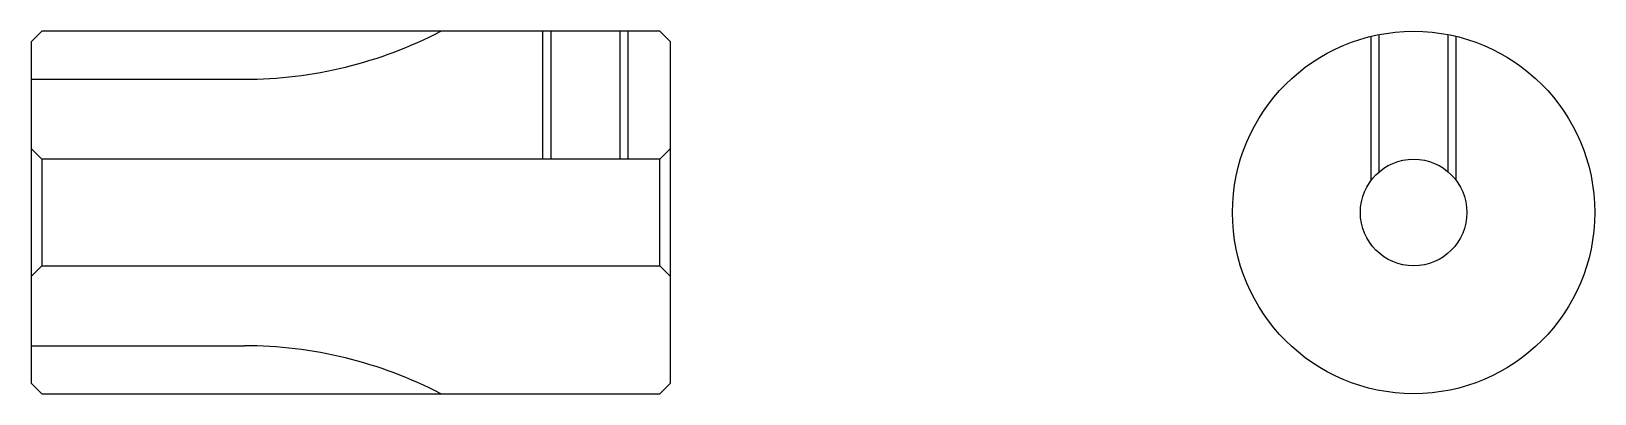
# Model space of a CAD drawing. Header units: metres. Extents: x 29.7 to 103.1, y 22.9 to 39.9.
import ezdxf

# ---------------------------------------------------------------- set-up
doc = ezdxf.new("R2010")
doc.units = ezdxf.units.M

msp = doc.modelspace()

# ---------------------------------------------------------------- linework, layer by layer
at = {"color": 4}
for p, q in [((29.734695, 37.663265), (39.734695, 37.663265)), ((59.734695, 34.413265), (59.234695, 33.913265)), ((29.734695, 28.413265), (30.234695, 28.913265)), ((59.734695, 28.413265), (59.234695, 28.913265)), ((29.734695, 25.163265), (39.734695, 25.163265))]:
    msp.add_line(p, q, dxfattribs=at)
for points in [[(39.734695, 39.913265), (39.734695, 39.913265), (30.234695, 39.913265), (29.734695, 39.413265), (29.734695, 28.413265)], [(29.734695, 28.413265), (29.734695, 23.413265), (30.234695, 22.913265), (39.734695, 22.913265), (39.734695, 22.913265), (39.734695, 22.913265), (59.234695, 22.913265), (59.734695, 23.413265), (59.734695, 39.413265), (59.234695, 39.913265), (39.734695, 39.913265), (39.734695, 39.913265)], [(53.734695, 39.913265), (53.734695, 33.913265)], [(54.114693, 39.913265), (54.114693, 33.913265)], [(57.354698, 39.913265), (57.354698, 33.913265)], [(57.734695, 39.913265), (57.734695, 33.913265)], [(92.612244, 32.913265), (92.612244, 39.674622)], [(92.992249, 33.317368), (92.992249, 39.757462)], [(96.232246, 33.317368), (96.232246, 39.757462)], [(96.612244, 32.913265), (96.612244, 39.674622)], [(29.734695, 34.413265), (30.234695, 33.913265), (30.234695, 28.913265), (59.234695, 28.913265), (59.234695, 33.913265), (30.234695, 33.913265)]]:
    msp.add_lwpolyline(points, dxfattribs=at)
for radius in [8.5, 2.5]:
    msp.add_circle((94.612244, 31.413265), radius, dxfattribs=at)
for centre, start, end in [((39.734695, 57.663265), 270, 297.43924009), ((39.734695, 5.163265), 62.56075991, 90)]:
    msp.add_arc(centre, 20, start, end, dxfattribs=at)

doc.saveas('drawing.dxf')
